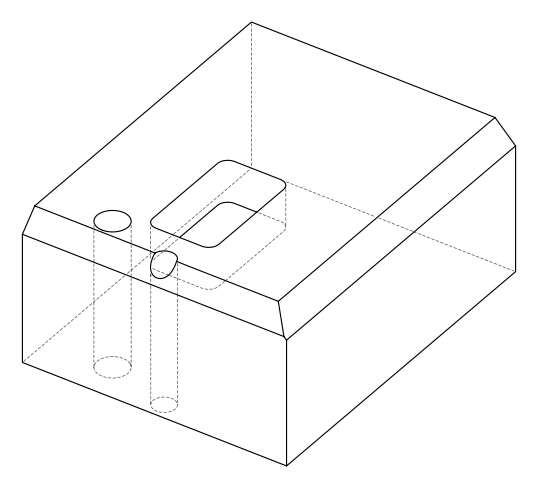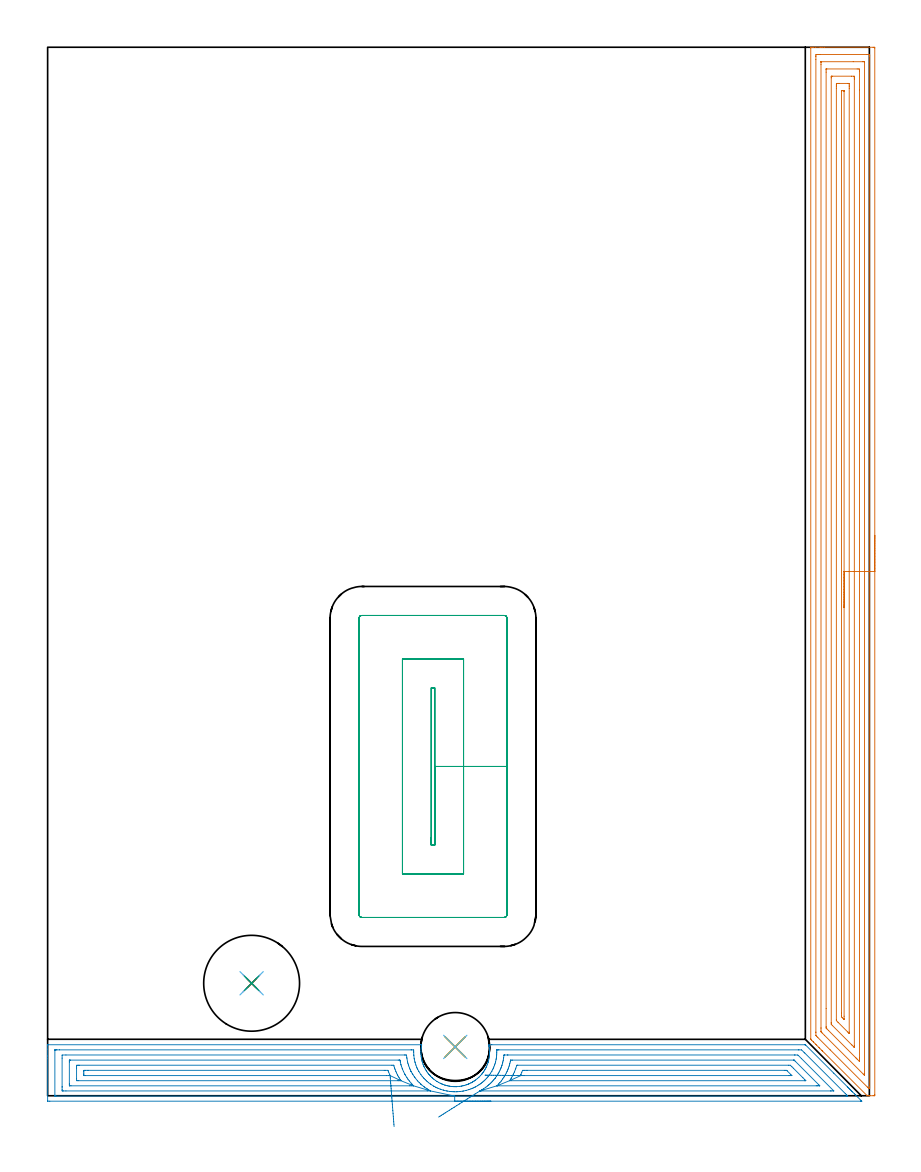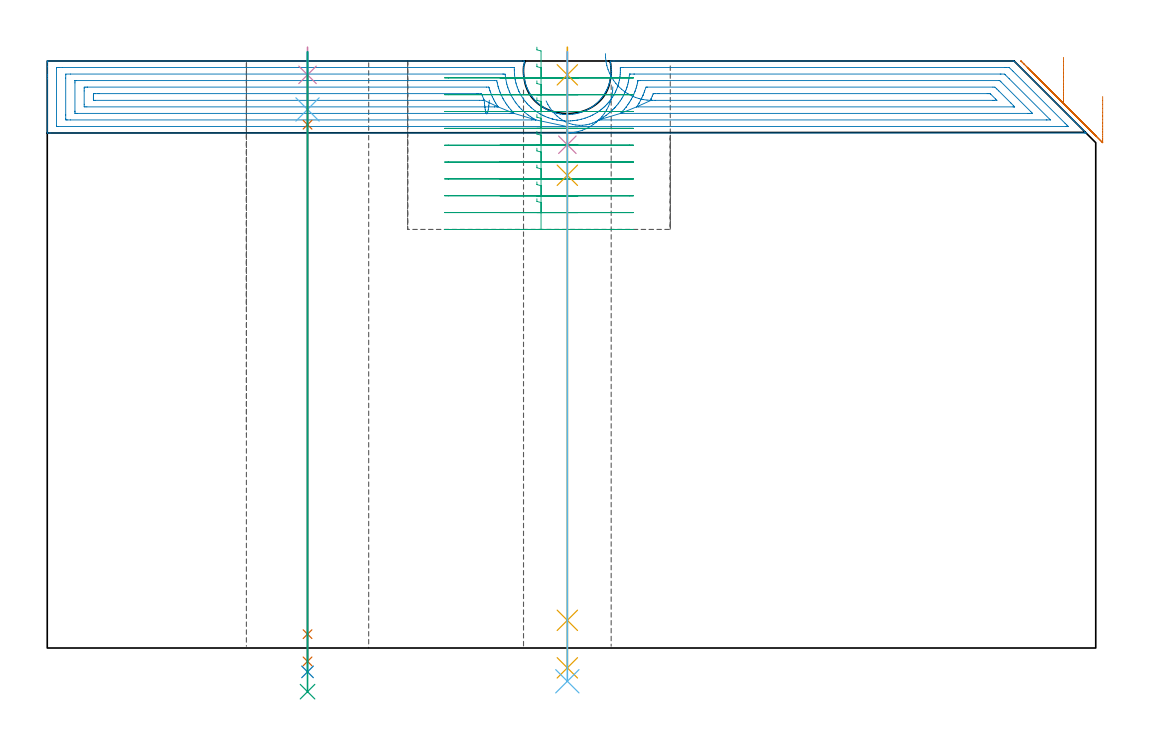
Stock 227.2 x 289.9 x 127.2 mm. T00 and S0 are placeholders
(PLAN: 12 operations, 9 tool changes, 40.9 min)
(1 AREA_MILL | FG_CHAMFER_SURFACE | UGT0205_001 | 16.08 min | 45403 mm3)
(2 AREA_MILL_1 | FG_CHAMFER_SURFACE_1 | UGT0205_001 | 10.47 min | 26117 mm3)
(3 MILL_RECTANGULAR_POCKET | POCKET_RECTANGULAR_STRAIGHT | NXT0201_012 | Follow Part, ap 4, ae 75% | 11.26 min | 204247 mm3)
(4 SPOT_DRILL | STEP1HOLE | NXT0321_9005460120000 | 0.05 min | 202 mm3)
(5 SPOT_DRILL_1 | STEP1HOLE_1 | NXT0321_9005460120000 | 0.05 min | 63 mm3)
(6 DRILL_BLIND_HOLE_INTO_CENTER | STEP1HOLE | NXT0301_041 | 0.05 min | 291 mm3)
(7 GUN_DRILL_THROUGH_HOLE | STEP1HOLE | UGT0307_002 | 0.58 min | 3299 mm3)
(8 SPADE_DRILL_TO_ENLARGE_THROUGH_HOLE | STEP1HOLE | UGT0306_007 | 0.54 min | 23387 mm3)
(9 DRILL_TO_ENLARGE_THROUGH_HOLE | STEP1HOLE | UGT0301_388 | 0.56 min | 42977 mm3)
(10 DRILL_BLIND_HOLE_INTO_CENTER_1 | STEP1HOLE_1 | NXT0301_092 | 0.08 min | 1536 mm3)
(11 GUN_DRILL_THROUGH_HOLE_1 | STEP1HOLE_1 | UGT0307_009 | 0.64 min | 12486 mm3)
(12 DRILL_TO_ENLARGE_THROUGH_HOLE_1 | STEP1HOLE_1 | UGT0301_048 | 0.55 min | 21022 mm3)
(TOOL UGT0205_001 | Chamfer Mill 20 x 3 x 45 deg. | D20 FL50 Z2)
(TOOL NXT0201_012 | ENDMILL 16mm [2P460-1600-NA 1630] | D16 FL38 Z6)
(TOOL NXT0321_9005460120000 | NC Spot Drill, 142deg, 12mm, Carbide, Uncoated | D12 PA142 FL30 Z2)
(TOOL NXT0301_041 | Carbide Drill 7mm [860.1-0700-035A1-MM 2214] | D7 PA140 FL53 Z2)
(TOOL UGT0307_002 | Gun Drill 6 mm | D6 PA130 FL24 Z1)
(TOOL UGT0306_007 | Spade Drill 16.5mm | D16.5 PA132 FL10 Z2)
(TOOL UGT0301_388 | Twist Drill 26.5 mm | D26.5 PA118 FL165 Z2)
(TOOL NXT0301_092 | Carbide Drill 12.1mm [860.1-1210-061A1-MM 2214] | D12.1 PA140 FL77 Z2)
(TOOL UGT0307_009 | Gun Drill 12 mm | D12 PA130 FL24 Z1)
(TOOL UGT0301_048 | Twist Drill 19 mm | D19 PA118 FL135 Z2)
(OP 1 AREA_MILL)
G17 G21 G94 G90
T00 M6
G54
G17 G0 G90 X228.7 Y154.95 S1061 M3
G43 Z137.2 H0
Z119.5
G94 G1 Y154.912 Z118.628 F250.
Y154.798 Z117.764
Y154.609 Z116.912
Y154.347 Z116.08
Y154.013 Z115.274
Y153.61 Z114.5
Y153.142 Z113.764
Y152.61 Z113.072
Y152.021 Z112.429
Y151.378 Z111.84
Y150.686 Z111.309
Y149.95 Z110.84
Y149.176 Z110.437
Y148.37 Z110.103
Y147.538 Z109.841
Y146.687 Z109.652
Y145.822 Z109.538
Y144.95 Z109.5
Y0.386
X228.696 Y0.176 Z109.504
X228.691 Y0.003 Z109.505
X228.58 Y0. Z109.617
X228.234 Z109.962
X227.54 Z110.66
X227.163 Z111.037
X226.868 Z111.328
X226.69 Y0.001 Z111.506
X226.593 Y0.007 Z111.604
X226.584 Y0.015 Z111.614
X214.261 Y12.339 Z123.938
X214.114 Y12.485 Z124.083
X214.061 Y12.538 Z124.137
X213.411 Y13.189 Z124.789
X213.231 Y13.367 Z124.965
X212.56 Y14.04 Z125.64
X212.349 Y14.25 Z125.848
X211.71 Y14.891 Z126.49
X211.679 Y14.921 Z126.521
X211.208 Y15.392 Z126.991
X211.004 Y15.594 Z127.189
X211. Y15.815 Z127.2
Y289.724
X211.003 Y289.893 Z127.188
X211.01 Y289.9 Z127.181
X211.366 Z126.833
X211.655 Z126.544
X212.349 Z125.846
X213.578 Z124.619
X214.114 Z124.081
X214.728 Z123.467
X228.234 Z109.964
X228.505 Y289.897 Z109.693
X228.692 Y289.89 Z109.506
X228.699 Y289.7 Z109.499
X228.7 Y144.95 Z109.5
X227.286 Z110.914
X227.285 Y2.41 Z110.915
X227.279 Y2.04 Z110.921
X227.274 Y2.009 Z110.926
X227.247 Y2.006 Z110.953
X227.2 Y2.003 Z111.
X227.141 Y2.004 Z111.059
X227.068 Y2.01 Z111.132
X226.933 Y2.129 Z111.267
X226.641 Y2.41 Z111.559
X216.363 Y12.687 Z121.837
X212.948 Y16.101 Z125.252
X212.681 Y16.372 Z125.519
X212.421 Y16.635 Z125.779
X212.42 Y16.709 Z125.78
X212.414 Y17.536 Z125.786
Y17.602
Y286.53
X212.415 Y287.423 Z125.785
X212.416 Y287.49 Z125.784
X212.429 Y287.89 Z125.771
X212.829 Y287.898 Z125.371
X213.231 Y287.899 Z124.969
X213.709 Y287.9 Z124.491
X226.469 Y287.899 Z111.731
X226.949 Y287.897 Z111.251
X227.177 Y287.89 Z111.023
X227.279 Y287.87 Z110.921
X227.285 Y287.558 Z110.915
Y287.49
X227.286 Y144.95 Z110.914
X225.872 Z112.328
X225.871 Y5.985 Z112.329
X225.87 Y5.697 Z112.33
X225.868 Y5.656 Z112.332
X225.867 Y5.646 Z112.333
X225.794 Y5.714 Z112.406
X225.657 Y5.844 Z112.543
X225.586 Y5.913 Z112.614
X225.515 Y5.985 Z112.685
X214.791 Y16.709 Z123.409
X214.114 Y17.388 Z124.086
X213.904 Y17.602 Z124.296
X213.835 Y17.68 Z124.365
X213.833 Y17.747 Z124.367
X213.83 Y17.889 Z124.37
X213.829 Y18.496 Z124.371
X213.828 Y18.785 Z124.372
Y285.098
X213.829 Y285.703 Z124.371
X213.831 Y285.847 Z124.369
X213.834 Y285.881 Z124.366
X213.836 Y285.89 Z124.364
X213.855 Y285.893 Z124.345
X213.92 Y285.899 Z124.28
X222.744 Y285.9 Z115.456
X225.392 Z112.808
X225.586 Y285.899 Z112.614
X225.781 Y285.897 Z112.419
X225.836 Y285.894 Z112.364
X225.865 Y285.89 Z112.335
X225.866 Y285.875 Z112.334
X225.869 Y285.799 Z112.331
X225.871 Y285.703 Z112.329
X225.872 Y144.95 Z112.328
X224.457 Z113.743
Y10.453
X224.455 Y9.811 Z113.745
X224.452 Y9.559 Z113.748
X224.451 Y9.517 Z113.749
X224.441 Y9.519 Z113.759
X224.394 Y9.559 Z113.806
X223.821 Y10.128 Z114.379
X223.496 Y10.453 Z114.704
X215.879 Y18.07 Z122.321
X215.455 Y18.496 Z122.745
X215.311 Y18.646 Z122.889
X215.261 Y18.699 Z122.939
X215.25 Y18.74 Z122.95
X215.248 Y18.818 Z122.952
X215.244 Y19.139 Z122.956
X215.243 Y24.139 Z122.957
Y283.022
X215.244 Y283.664 Z122.956
X215.248 Y283.879 Z122.952
X215.25 Y283.89 Z122.95
X215.257 Y283.893 Z122.943
X215.283 Y283.897 Z122.917
X215.337 Y283.899 Z122.863
X215.445 Y283.9 Z122.755
X223.837 Z114.363
X224.257 Y283.89 Z113.943
X224.45 Y283.881 Z113.75
X224.452 Y283.769 Z113.748
X224.456 Y283.272 Z113.744
X224.457 Y278.083 Z113.743
Y144.95
X223.043 Z115.157
Y13.816
X223.042 Y13.605 Z115.158
X223.039 Y13.464 Z115.161
X223.035 Y13.373 Z115.165
X223.021 Y13.385 Z115.179
X222.939 Y13.463 Z115.261
X222.371 Y14.028 Z115.829
X217.009 Y19.39 Z121.191
X216.761 Y19.64 Z121.439
X216.685 Y19.722 Z121.515
X216.668 Y19.742 Z121.532
X216.663 Y19.826 Z121.537
X216.659 Y19.966 Z121.541
X216.657 Y20.178 Z121.543
Y20.283
Y281.446
X216.659 Y281.657 Z121.541
X216.662 Y281.798 Z121.538
X216.665 Y281.891 Z121.535
X216.68 Y281.893 Z121.52
X216.761 Y281.897 Z121.439
X216.987 Y281.9 Z121.213
X222.282 Z115.918
X222.939 Y281.893 Z115.261
X223.026 Y281.89 Z115.174
X223.037 Y281.551 Z115.163
X223.042 Y281.34 Z115.158
X223.043 Y281.235 Z115.157
Y281.129
Y144.95
X221.629 Z116.571
X221.628 Y17.602 Z116.572
X221.627 Y17.325 Z116.573
X221.625 Y17.28 Z116.575
X221.623 Y17.247 Z116.577
X221.568 Y17.292 Z116.632
X221.246 Y17.602 Z116.954
X218.526 Y20.322 Z119.674
X218.105 Y20.753 Z120.095
X218.081 Y20.779 Z120.119
X218.078 Y20.82 Z120.122
X218.074 Y20.9 Z120.126
X218.072 Y21.023 Z120.128
Y278.554
X218.073 Y279.012 Z120.127
X218.078 Y279.447 Z120.122
X218.086 Y279.893 Z120.114
X218.526 Y279.897 Z119.674
X218.962 Y279.899 Z119.238
X221.174 Z117.026
X221.612 Y279.897 Z116.588
X221.622 Y279.89 Z116.578
X221.625 Y279.884 Z116.575
X221.628 Y279.447 Z116.572
X221.629 Y278.986 Z116.571
Y278.554
Y144.95
X220.215 Z117.985
Y21.993
X220.213 Y21.256 Z117.987
X220.211 Y21.177 Z117.989
X220.208 Y21.106 Z117.992
X220.187 Y21.116 Z118.013
X220.176 Y21.124 Z118.024
X220.121 Y21.177 Z118.079
X219.763 Y21.536 Z118.437
X219.675 Y21.626 Z118.525
X219.499 Y21.81 Z118.701
X219.489 Y21.99 Z118.711
X219.487 Y22.071 Z118.713
X219.485 Y22.809 Z118.715
X219.486 Y277.677 Z118.714
X219.492 Y277.867 Z118.708
X219.93 Y277.893 Z118.27
X220.055 Y277.899 Z118.145
X220.152 Y277.898 Z118.048
X220.178 Y277.895 Z118.022
X220.201 Y277.891 Z117.999
X220.208 Y277.85 Z117.992
X220.213 Y277.739 Z117.987
X220.214 Y277.66 Z117.986
X220.215 Y144.95 Z117.985
Y144.078 Z118.023
Y143.214 Z118.137
Y142.362 Z118.326
Y141.53 Z118.588
Y140.724 Z118.922
Y139.95 Z119.325
Y139.214 Z119.794
Y138.522 Z120.325
Y137.879 Z120.914
Y137.29 Z121.557
Y136.759 Z122.25
Y136.29 Z122.985
Y135.887 Z123.759
Y135.553 Z124.565
Y135.291 Z125.397
Y135.102 Z126.249
Y134.988 Z127.114
Y134.95 Z127.985
G0 Z137.2
M5
M2
(OP 2 AREA_MILL_1)
G17 G21 G94 G90
T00 M6
G54
G17 G0 G90 X122.55 Y-1.5 S1061 M3
G43 Z137.2 H0
Z121.6
G94 G1 X122.512 Z120.728 F250.
X122.398 Z119.864
X122.209 Z119.012
X121.947 Z118.18
X121.613 Z117.374
X121.21 Z116.6
X120.742 Z115.864
X120.21 Z115.172
X119.621 Z114.529
X118.978 Z113.94
X118.286 Z113.408
X117.55 Z112.94
X116.776 Z112.537
X115.97 Z112.203
X115.138 Z111.941
X114.286 Z111.752
X113.422 Z111.638
X112.55 Z111.6
X0.6
X0.071 Y-1.494 Z111.603
X0.01 Y-1.492 Z111.606
X0. Y-1.425 Z111.672
Y10.238 Z123.332
Y10.812 Z123.909
Y11.113 Z124.21
Y12.863 Z125.958
Y13.851 Z126.95
X0.003 Y13.978 Z127.07
X0.01 Y14.098 Z127.189
X0.154 Y14.1 Z127.2
X103.184
X103.423 Y14.096 Z127.19
X103.401 Y13.923 Z127.018
X103.368 Y13.738 Z126.834
X103.341 Y13.59 Z126.687
X103.299 Y13.301 Z126.398
X103.276 Y13.143 Z126.242
X103.233 Y12.698 Z125.797
X103.211 Y12.252 Z125.352
X103.21 Y11.807 Z124.907
X103.229 Y11.362 Z124.461
X103.27 Y10.916 Z124.015
X103.332 Y10.472 Z123.571
X103.415 Y10.026 Z123.124
X103.449 Y9.884 Z122.982
X103.521 Y9.581 Z122.68
X103.584 Y9.363 Z122.462
X103.651 Y9.134 Z122.233
X103.801 Y8.69 Z121.79
X103.936 Y8.348 Z121.447
X104.002 Y8.195 Z121.295
X104.082 Y8.008 Z121.108
X104.183 Y7.8 Z120.899
X104.424 Y7.352 Z120.45
X104.529 Y7.175 Z120.271
X104.684 Y6.91 Z120.009
X104.797 Y6.738 Z119.833
X104.825 Y6.693 Z119.79
X104.974 Y6.477 Z119.577
X105.111 Y6.3 Z119.396
X105.326 Y6.019 Z119.119
X105.459 Y5.862 Z118.961
X105.589 Y5.708 Z118.808
X105.741 Y5.541 Z118.641
X105.865 Y5.406 Z118.506
X106.146 Y5.129 Z118.229
X106.302 Y4.987 Z118.087
X106.446 Y4.857 Z117.956
X106.756 Y4.596 Z117.694
X107.229 Y4.238 Z117.338
X107.648 Y3.961 Z117.061
X107.689 Y3.937 Z117.037
X108.09 Y3.704 Z116.802
X108.539 Y3.467 Z116.563
X108.781 Y3.349 Z116.447
X109.045 Y3.237 Z116.335
X109.104 Y3.212 Z116.31
X109.342 Y3.12 Z116.22
X109.43 Y3.085 Z116.185
X109.849 Y2.946 Z116.045
X109.874 Y2.937 Z116.037
X110.089 Y2.875 Z115.975
X110.322 Y2.809 Z115.907
X110.516 Y2.763 Z115.863
X110.766 Y2.705 Z115.804
X111.045 Y2.654 Z115.753
X111.122 Y2.64 Z115.738
X111.212 Y2.625 Z115.72
X111.658 Y2.564 Z115.662
X111.887 Y2.544 Z115.642
X112.104 Y2.526 Z115.62
X112.153 Y2.525 Z115.617
X112.274 Y2.519 Z115.612
X112.494 Y2.507 Z115.605
X112.734 Z115.601
X112.94 Y2.505 Z115.604
X112.996 Y2.507 Z115.607
X113.009 Y2.508 Z115.608
X113.106 Y2.518 Z115.612
X113.887 Y2.586 Z115.683
X114.333 Y2.649 Z115.748
X114.468 Y2.676 Z115.775
X114.778 Y2.739 Z115.836
X114.931 Y2.776 Z115.875
X115.226 Y2.851 Z115.949
X115.67 Y2.985 Z116.083
X115.964 Y3.09 Z116.189
X116.118 Y3.146 Z116.243
X116.309 Y3.222 Z116.322
X116.348 Y3.237 Z116.337
X116.561 Y3.324 Z116.421
X116.619 Y3.349 Z116.447
X117.039 Y3.556 Z116.655
X117.108 Y3.593 Z116.692
X117.452 Y3.778 Z116.877
X117.498 Y3.807 Z116.905
X117.818 Y4.003 Z117.101
X117.902 Y4.059 Z117.157
X118.175 Y4.239 Z117.338
X118.344 Y4.363 Z117.462
X118.794 Y4.726 Z117.824
X119.24 Y5.114 Z118.21
X119.676 Y5.567 Z118.667
X119.695 Y5.589 Z118.689
X119.938 Y5.862 Z118.96
X120.079 Y6.02 Z119.119
X120.126 Y6.078 Z119.178
X120.287 Y6.3 Z119.394
X120.428 Y6.491 Z119.588
X120.578 Y6.712 Z119.812
X120.711 Y6.909 Z120.009
X120.75 Y6.973 Z120.073
X120.872 Y7.175 Z120.271
X121.018 Y7.414 Z120.512
X121.119 Y7.613 Z120.71
X121.215 Y7.801 Z120.899
X121.291 Y7.965 Z121.063
X121.418 Y8.243 Z121.342
X121.598 Y8.69 Z121.79
X121.75 Y9.135 Z122.232
X121.776 Y9.225 Z122.321
X121.817 Y9.363 Z122.458
X121.883 Y9.582 Z122.68
X121.909 Y9.676 Z122.776
X121.916 Y9.715 Z122.815
X122.064 Y10.471 Z123.571
X122.13 Y10.916 Z124.016
X122.171 Y11.362 Z124.462
X122.19 Y11.807 Z124.907
X122.189 Y12.252 Z125.352
X122.167 Y12.698 Z125.797
X122.124 Y13.143 Z126.242
X122.059 Y13.589 Z126.688
X122.032 Y13.738 Z126.838
X122.025 Y13.782 Z126.881
X121.977 Y14.093 Z127.193
X122.808 Y14.1 Z127.2
X209.336
X209.495 Y14.097 Z127.189
X209.601 Y14. Z127.098
X217.364 Y6.236 Z119.335
X221.105 Y2.496 Z115.594
X221.24 Y2.362 Z115.458
X221.378 Y2.223 Z115.321
X221.534 Y2.067 Z115.165
X221.677 Y1.925 Z115.02
X221.824 Y1.777 Z114.875
X221.963 Y1.638 Z114.735
X222.115 Y1.487 Z114.582
X222.27 Y1.331 Z114.429
X222.393 Y1.208 Z114.306
X222.553 Y1.05 Z114.144
X223.068 Y0.532 Z113.632
X223.311 Y0.29 Z113.388
X223.427 Y0.175 Z113.271
X223.863 Y-0.263 Z112.837
X225.095 Y-1.495 Z111.603
Y-1.498 Z111.6
Y-1.499 Z111.599
X224.746 Y-1.5 Z111.6
X112.55
Y-0.086 Z113.014
X2.384 Y-0.085 Z113.015
X2.202 Y-0.084 Z113.016
X2.043 Y-0.08 Z113.02
X2.012 Y-0.079 Z113.021
X2.007 Y-0.058 Z113.042
X2.004 Y-0.032 Z113.068
X2.001 Y0.113 Z113.213
Y12.49 Z125.59
X2.005 Y12.59 Z125.69
X2.01 Y12.656 Z125.756
X2.015 Y12.679 Z125.779
X2.029 Y12.68 Z125.78
X2.384 Y12.685 Z125.785
X2.565
X3.276 Y12.686 Z125.786
X100.508 Y12.685 Z125.785
X100.69 Y12.684 Z125.784
X101.206 Y12.679 Z125.779
X101.211 Y12.172 Z125.272
X101.216 Y11.988 Z125.088
X101.239 Y11.27 Z124.37
X101.255 Y11.113 Z124.213
X101.35 Y10.286 Z123.386
X101.359 Y10.238 Z123.338
X101.4 Y10.018 Z123.118
X101.555 Y9.363 Z122.463
X101.605 Y9.161 Z122.261
X101.824 Y8.488 Z121.588
X102.071 Y7.829 Z120.929
X102.165 Y7.613 Z120.713
X102.204 Y7.527 Z120.627
X102.292 Y7.346 Z120.446
X102.63 Y6.738 Z119.838
X103.15 Y5.896 Z118.996
X103.173 Y5.862 Z118.962
X103.184 Y5.847 Z118.947
X103.566 Y5.362 Z118.462
X103.879 Y4.987 Z118.087
X104.076 Y4.768 Z117.868
X104.405 Y4.431 Z117.531
X104.743 Y4.112 Z117.212
X104.968 Y3.913 Z117.013
X105.343 Y3.603 Z116.703
X105.82 Y3.237 Z116.337
X105.86 Y3.209 Z116.309
X105.952 Y3.147 Z116.247
X106.752 Y2.657 Z115.757
X106.868 Y2.591 Z115.691
X107.299 Y2.362 Z115.462
X107.644 Y2.193 Z115.293
X107.961 Y2.051 Z115.151
X108.536 Y1.828 Z114.928
X108.684 Y1.778 Z114.878
X109.397 Y1.548 Z114.648
X109.428 Y1.539 Z114.639
X109.451 Y1.532 Z114.632
X109.615 Y1.487 Z114.587
X110.32 Y1.333 Z114.433
X110.514 Y1.297 Z114.397
X111.212 Y1.19 Z114.29
X111.552 Y1.154 Z114.254
X112.104 Y1.113 Z114.213
X112.5 Y1.099 Z114.199
X112.996 Y1.098 Z114.198
X113.37 Y1.121 Z114.221
X113.888 Y1.166 Z114.266
X114.188 Y1.193 Z114.293
X114.78 Y1.277 Z114.377
X114.959 Y1.311 Z114.411
X115.672 Y1.462 Z114.562
X115.693 Y1.467 Z114.567
X115.773 Y1.487 Z114.587
X116.46 Y1.691 Z114.791
X116.564 Y1.725 Z114.825
X117.038 Y1.897 Z114.997
X117.456 Y2.064 Z115.164
X117.67 Y2.153 Z115.253
X118.109 Y2.362 Z115.462
X118.299 Y2.459 Z115.559
X118.348 Y2.485 Z115.585
X118.833 Y2.762 Z115.862
X119.24 Y3.012 Z116.112
X119.378 Y3.102 Z116.202
X119.574 Y3.237 Z116.337
X119.89 Y3.475 Z116.575
X120.132 Y3.664 Z116.764
X120.379 Y3.871 Z116.971
X120.659 Y4.112 Z117.212
X120.849 Y4.284 Z117.384
X121.024 Y4.458 Z117.558
X121.284 Y4.733 Z117.833
X121.516 Y4.987 Z118.087
X121.701 Y5.199 Z118.299
X121.916 Y5.456 Z118.556
X122.091 Y5.691 Z118.791
X122.211 Y5.862 Z118.962
X122.448 Y6.216 Z119.316
X122.783 Y6.738 Z119.838
X122.793 Y6.753 Z119.853
X122.808 Y6.779 Z119.879
X123.093 Y7.334 Z120.434
X123.221 Y7.613 Z120.713
X123.366 Y7.941 Z121.041
X123.576 Y8.488 Z121.588
X123.7 Y8.826 Z121.926
X123.822 Y9.244 Z122.344
X123.85 Y9.363 Z122.463
X123.978 Y9.965 Z123.065
X124.027 Y10.238 Z123.338
X124.102 Y10.719 Z123.819
X124.142 Y11.113 Z124.213
X124.169 Y11.528 Z124.628
X124.18 Y11.988 Z125.088
X124.181 Y12.392 Z125.492
X124.179 Y12.532 Z125.632
Y12.65 Z125.75
X124.18 Y12.68 Z125.78
X124.194 Y12.681 Z125.781
X124.237 Y12.683 Z125.783
X124.592 Y12.685 Z125.785
X124.773 Y12.686 Z125.786
X207.552 Y12.685 Z125.785
X207.734
X208.444 Y12.679 Z125.779
X209.158 Y11.988 Z125.088
X209.336 Y11.813 Z124.913
X220.538 Y0.612 Z113.712
X220.932 Y0.216 Z113.316
X221.167 Y-0.026 Z113.074
X221.214 Y-0.075 Z113.025
X221.137 Y-0.079 Z113.021
X220.932 Y-0.083 Z113.017
X220.751 Y-0.085 Z113.015
X112.55 Y-0.086 Z113.014
X105.86 Y1.333 Z114.433
X104.968 Y1.329 Z114.429
X5.06
X4.328 Y1.33 Z114.43
X4.168 Y1.332 Z114.432
X4.016 Y1.335 Z114.435
X4.008 Y1.487 Z114.587
X4.002 Y1.65 Z114.75
X4. Y2.362 Z115.462
Y2.527 Z115.627
X4.001 Y10.402 Z123.502
X4.01 Y11.113 Z124.213
X4.013 Y11.265 Z124.365
X5.06 Y11.271 Z124.371
X98.723
X98.885 Y11.269 Z124.369
X99.2 Y11.265 Z124.365
X99.233 Y11.113 Z124.213
X99.313 Y10.535 Z123.635
X99.357 Y10.238 Z123.338
X99.496 Y9.48 Z122.58
X99.523 Y9.363 Z122.463
X99.615 Y8.976 Z122.076
X99.767 Y8.488 Z121.588
X99.836 Y8.271 Z121.371
X100.089 Y7.613 Z120.713
X100.203 Y7.331 Z120.431
X100.443 Y6.8 Z119.9
X100.477 Y6.738 Z119.838
X100.508 Y6.682 Z119.782
X100.809 Y6.152 Z119.252
X100.99 Y5.862 Z118.962
X101.4 Y5.222 Z118.322
X101.578 Y4.987 Z118.087
X102.237 Y4.166 Z117.266
X102.292 Y4.106 Z117.206
X102.727 Y3.66 Z116.76
X103.161 Y3.237 Z116.337
X103.184 Y3.217 Z116.317
X103.406 Y3.019 Z116.119
X104.076 Y2.489 Z115.589
X104.247 Y2.362 Z115.462
X104.671 Y2.069 Z115.169
X104.968 Y1.883 Z114.983
X105.616 Y1.487 Z114.587
X105.86 Y1.341 Z114.441
Y1.333 Z114.433
X101.161 Y2.75 Z115.85
X101.008 Y2.747 Z115.847
X100.508 Y2.744 Z115.844
X100.12 Y2.743 Z115.843
X6.456
X6.126 Y2.745 Z115.845
X6.068 Y2.746 Z115.846
X6.014 Y2.749 Z115.849
X6.01 Y2.829 Z115.929
X6. Y3.19 Z116.29
Y3.237 Z116.337
Y9.363 Z122.463
X6.004 Y9.777 Z122.877
X6.007 Y9.828 Z122.928
X6.009 Y9.848 Z122.948
X6.038 Y9.85 Z122.95
X6.172 Y9.854 Z122.954
X6.34 Y9.857 Z122.957
X96.939
X97.329 Y9.856 Z122.956
X97.374 Y9.853 Z122.953
X97.391 Y9.851 Z122.951
X97.396 Y9.839 Z122.939
X97.418 Y9.768 Z122.868
X97.508 Y9.363 Z122.463
X97.673 Y8.643 Z121.743
X97.719 Y8.488 Z121.588
X97.831 Y8.123 Z121.223
X98.015 Y7.613 Z120.713
X98.119 Y7.331 Z120.431
X98.374 Y6.738 Z119.838
X98.723 Y6.027 Z119.127
X98.813 Y5.862 Z118.962
X98.919 Y5.67 Z118.77
X99.354 Y4.987 Z118.087
X99.615 Y4.583 Z117.683
X99.983 Y4.112 Z117.212
X100.508 Y3.467 Z116.567
X100.712 Y3.237 Z116.337
X101.161 Y2.75 Z115.85
X97.665 Y4.164 Z117.264
X97.574 Y4.161 Z117.261
X97.363 Y4.159 Z117.259
X96.939 Y4.157 Z117.257
X96.894
X8.582
X8.197 Y4.161 Z117.261
X8.013 Y4.164 Z117.264
X8.01 Y4.27 Z117.37
X8.001 Y4.727 Z117.827
Y7.613 Z120.713
X8.004 Y8.225 Z121.325
X8.01 Y8.427 Z121.527
X8.205 Y8.436 Z121.536
X8.628 Y8.442 Z121.542
X8.674 Y8.443 Z121.543
X95.201
X95.594 Y8.436 Z121.536
X95.683 Y8.429 Z121.529
X95.714 Y8.337 Z121.437
X95.742 Y8.252 Z121.352
X95.899 Y7.758 Z120.858
X95.95 Y7.613 Z120.713
X96.047 Y7.337 Z120.437
X96.287 Y6.738 Z119.838
X96.446 Y6.346 Z119.446
X96.685 Y5.862 Z118.962
X96.769 Y5.696 Z118.796
X96.939 Y5.372 Z118.472
X97.169 Y4.987 Z118.087
X97.506 Y4.432 Z117.532
X97.665 Y4.164 Z117.264
X94.685 Y5.577 Z118.677
X94.659 Y5.576 Z118.676
X94.558 Y5.573 Z118.673
X94.263 Y5.572 Z118.672
X93.668 Y5.571 Z118.671
X10.412 Y5.572 Z118.672
X10.115 Y5.573 Z118.673
X10.031 Y5.576 Z118.676
X10.013 Y5.578 Z118.678
X10.009 Y5.588 Z118.688
X10.005 Y5.62 Z118.72
X10.001 Y5.728 Z118.828
X10. Y5.862 Z118.962
X10.001 Y6.266 Z119.366
X10.006 Y6.738 Z119.838
X10.01 Y6.939 Z120.039
X10.025 Y7.022 Z120.122
X10.119 Y7.025 Z120.125
X10.412 Y7.027 Z120.127
X11.007 Y7.029 Z120.129
X11.304
X93.075
X93.371 Y7.027 Z120.127
X93.973 Y7.022 Z120.122
X94.087 Y7.018 Z120.118
X94.167 Y6.832 Z119.932
X94.263 Y6.587 Z119.687
X94.573 Y5.862 Z118.962
X94.655 Y5.668 Z118.768
X94.683 Y5.598 Z118.698
X94.685 Y5.577 Z118.677
X94.735 Y4.935 Z118.089
X94.79 Y4.244 Z117.559
X94.847 Y3.51 Z117.091
X94.908 Y2.738 Z116.69
X94.971 Y1.934 Z116.357
X95.036 Y1.104 Z116.096
X95.103 Y0.255 Z115.909
X95.171 Y-0.608 Z115.796
X95.239 Y-1.477 Z115.759
X95.307 Y-2.345 Z115.799
X95.375 Y-3.207 Z115.914
X95.441 Y-4.056 Z116.104
X95.507 Y-4.885 Z116.368
X95.57 Y-5.688 Z116.703
X95.63 Y-6.459 Z117.107
X95.688 Y-7.192 Z117.577
X95.742 Y-7.881 Z118.109
X95.792 Y-8.521 Z118.699
G0 X108.098 Y-5.891 Z118.546
G1 X108.473 Y-5.654 Z117.795
X108.903 Y-5.383 Z117.086
X109.383 Y-5.079 Z116.424
X109.91 Y-4.746 Z115.813
X110.48 Y-4.386 Z115.26
X111.088 Y-4.002 Z114.767
X111.731 Y-3.596 Z114.339
X112.402 Y-3.171 Z113.979
X113.098 Y-2.732 Z113.689
X113.812 Y-2.28 Z113.472
X114.54 Y-1.821 Z113.33
X115.275 Y-1.356 Z113.263
X116.013 Y-0.89 Z113.272
X116.747 Y-0.426 Z113.358
X117.472 Y0.032 Z113.518
X118.182 Y0.481 Z113.753
X118.872 Y0.917 Z114.06
X119.537 Y1.337 Z114.437
X119.564 Y1.354 Z114.454
X119.68 Y1.422 Z114.522
X119.792 Y1.487 Z114.587
X120.007 Y1.61 Z114.71
X120.132 Y1.684 Z114.784
X120.554 Y1.949 Z115.049
X121.024 Y2.258 Z115.358
X121.086 Y2.302 Z115.402
X121.166 Y2.362 Z115.462
X121.581 Y2.692 Z115.792
X121.916 Y2.962 Z116.062
X122.066 Y3.091 Z116.191
X122.23 Y3.237 Z116.337
X122.527 Y3.513 Z116.613
X122.808 Y3.797 Z116.897
X122.963 Y3.961 Z117.061
X123.1 Y4.112 Z117.212
X123.378 Y4.429 Z117.529
X123.7 Y4.813 Z117.913
X123.776 Y4.913 Z118.013
X123.829 Y4.987 Z118.087
X124.137 Y5.434 Z118.534
X124.42 Y5.862 Z118.962
X124.487 Y5.966 Z119.066
X124.592 Y6.138 Z119.238
X124.805 Y6.529 Z119.629
X124.913 Y6.738 Z119.838
X125.097 Y7.118 Z120.218
X125.315 Y7.613 Z120.713
X125.365 Y7.73 Z120.83
X125.484 Y8.037 Z121.137
X125.601 Y8.373 Z121.473
X125.637 Y8.488 Z121.588
X125.802 Y9.051 Z122.151
X125.872 Y9.363 Z122.463
X125.958 Y9.773 Z122.873
X126.04 Y10.238 Z123.338
X126.084 Y10.524 Z123.624
X126.154 Y11.113 Z124.213
X126.167 Y11.218 Z124.318
X126.174 Y11.262 Z124.362
X126.221 Y11.265 Z124.365
X126.377 Y11.268 Z124.368
X127.107 Y11.271 Z124.371
X127.269 Y11.272 Z124.372
X206.498 Y11.271 Z124.371
X206.66 Y11.27 Z124.37
X207.397 Y11.265 Z124.365
X207.552 Y11.144 Z124.244
X207.585 Y11.113 Z124.213
X208.444 Y10.257 Z123.357
X217.213 Y1.487 Z114.587
X217.364 Y1.335 Z114.435
Y1.33 Z114.43
X216.634 Y1.329 Z114.429
X216.472 Y1.328 Z114.428
X119.97 Y1.329 Z114.429
X119.647 Y1.332 Z114.432
X119.556 Y1.335 Z114.435
X119.537 Y1.337 Z114.437
X124.234 Y2.748 Z115.848
X124.241 Y2.758 Z115.858
X124.327 Y2.854 Z115.954
X124.642 Y3.189 Z116.289
X124.686 Y3.237 Z116.337
X125.055 Y3.658 Z116.758
X125.44 Y4.112 Z117.212
X125.46 Y4.137 Z117.237
X125.484 Y4.169 Z117.269
X125.823 Y4.655 Z117.755
X126.051 Y4.987 Z118.087
X126.179 Y5.182 Z118.282
X126.377 Y5.493 Z118.593
X126.513 Y5.729 Z118.829
X126.585 Y5.862 Z118.962
X126.817 Y6.305 Z119.405
X127.026 Y6.738 Z119.838
X127.101 Y6.901 Z120.001
X127.269 Y7.287 Z120.387
X127.359 Y7.524 Z120.624
X127.391 Y7.613 Z120.713
X127.585 Y8.177 Z121.277
X127.678 Y8.488 Z121.588
X127.783 Y8.858 Z121.958
X127.898 Y9.363 Z122.463
X127.978 Y9.729 Z122.829
X127.999 Y9.81 Z122.91
X128.011 Y9.851 Z122.951
X128.036 Y9.852 Z122.952
X128.161 Y9.855 Z122.955
X128.549 Y9.857 Z122.957
X206.281
X206.344 Y9.856 Z122.956
X206.375 Y9.853 Z122.953
X206.386 Y9.851 Z122.951
X206.415 Y9.826 Z122.926
X206.66 Y9.59 Z122.69
X213.12 Y3.131 Z116.231
X213.317 Y2.928 Z116.028
X213.439 Y2.8 Z115.9
X213.486 Y2.747 Z115.847
X213.479
X213.406 Y2.745 Z115.845
X212.904 Y2.743 Z115.843
X212.516
X124.328
X124.271 Y2.744 Z115.844
X124.234 Y2.748 Z115.848
X127.728 Y4.165 Z117.265
X127.742 Y4.191 Z117.291
X127.76 Y4.221 Z117.321
X128.161 Y4.846 Z117.946
X128.215 Y4.934 Z118.034
X128.245 Y4.987 Z118.087
X128.527 Y5.503 Z118.603
X128.717 Y5.862 Z118.962
X128.826 Y6.085 Z119.185
X129.053 Y6.571 Z119.671
X129.103 Y6.689 Z119.789
X129.122 Y6.738 Z119.838
X129.346 Y7.324 Z120.424
X129.45 Y7.613 Z120.713
X129.741 Y8.436 Z121.536
X129.945 Y8.442 Z121.542
X129.991
X204.922 Y8.443 Z121.543
X205.339 Y8.436 Z121.536
X205.768 Y8.027 Z121.127
X206.187 Y7.613 Z120.713
X208.814 Y4.987 Z118.087
X209.336 Y4.465 Z117.565
X209.53 Y4.265 Z117.365
X209.606 Y4.183 Z117.283
X209.623 Y4.163 Z117.263
X209.595 Y4.161 Z117.261
X209.509 Y4.159 Z117.259
X209.336 Y4.157 Z117.257
X209.29
X128.115
X127.728 Y4.165 Z117.265
X130.837 Y5.578 Z118.678
X130.834 Y5.862 Z118.962
Y5.865 Z118.965
X130.837 Y5.871 Z118.971
X131.095 Y6.485 Z119.585
X131.287 Y6.955 Z120.055
X131.307 Y6.998 Z120.098
X131.317 Y7.016 Z120.116
X131.335 Y7.022 Z120.122
X131.436 Y7.025 Z120.125
X131.729 Y7.028 Z120.128
X132.324 Y7.029 Z120.129
X132.621
X203.687
X203.984 Y7.027 Z120.127
X204.28 Y7.023 Z120.123
X204.316 Y7.022 Z120.122
X204.336 Y7.007 Z120.107
X204.378 Y6.97 Z120.07
X204.458 Y6.893 Z119.993
X205.489 Y5.862 Z118.962
X205.768 Y5.581 Z118.681
Y5.574 Z118.674
X205.172 Y5.572 Z118.672
X204.876 Y5.571 Z118.671
X131.729 Y5.572 Z118.672
X131.13 Y5.575 Z118.675
X130.837 Y5.578 Z118.678
X129.966 Y5.588 Z118.726
X129.102 Y5.598 Z118.85
X128.253 Y5.607 Z119.048
X127.424 Y5.617 Z119.32
X126.622 Y5.626 Z119.663
X125.852 Y5.634 Z120.074
X125.122 Y5.642 Z120.551
X124.436 Y5.65 Z121.09
X123.799 Y5.657 Z121.686
X123.217 Y5.664 Z122.336
X122.694 Y5.67 Z123.034
X122.234 Y5.675 Z123.775
X121.84 Y5.679 Z124.554
X121.515 Y5.683 Z125.363
X121.262 Y5.686 Z126.198
X121.083 Y5.688 Z127.052
X120.979 Y5.689 Z127.918
X120.95 Z128.79
G0 Z137.2
M5
M2
(OP 3 MILL_RECTANGULAR_POCKET)
G17 G21 G94 G90
T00 M6
G54
G17 G0 G90 X106.1 Y71.468 S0 M3
G43 Z137.2 H1
Z130.2
G94 G1 Y69.3 Z129.619 F250.
X107. Z129.378
Y91.05 Z123.55
Y112.8 F500.
X106.1
Y69.3
X107.
Y91.05
X115.
Y120.8
X98.1
Y61.3
X115.
Y91.05
X127.
Y132.
G3 X126.2 Y132.8 R0.8
G1 X86.9
G3 X86.1 Y132. R0.8
G1 Y50.1
G3 X86.9 Y49.3 R0.8
G1 X126.2
G3 X127. Y50.1 R0.8
G1 Y91.05
Y92.05
G0 X106.1 Y71.468 Z126.55
G1 Y69.3 Z125.969 F250.
X107. Z125.728
Y91.05 Z119.9
Y112.8 F500.
X106.1
Y69.3
X107.
Y91.05
X115.
Y120.8
X98.1
Y61.3
X115.
Y91.05
X127.
Y132.
G3 X126.2 Y132.8 R0.8
G1 X86.9
G3 X86.1 Y132. R0.8
G1 Y50.1
G3 X86.9 Y49.3 R0.8
G1 X126.2
G3 X127. Y50.1 R0.8
G1 Y91.05
Y92.05
G0 X106.1 Y71.468 Z122.9
G1 Y69.3 Z122.319 F250.
X107. Z122.078
Y91.05 Z116.25
Y112.8 F500.
X106.1
Y69.3
X107.
Y91.05
X115.
Y120.8
X98.1
Y61.3
X115.
Y91.05
X127.
Y132.
G3 X126.2 Y132.8 R0.8
G1 X86.9
G3 X86.1 Y132. R0.8
G1 Y50.1
G3 X86.9 Y49.3 R0.8
G1 X126.2
G3 X127. Y50.1 R0.8
G1 Y91.05
Y92.05
G0 X106.1 Y71.468 Z119.25
G1 Y69.3 Z118.669 F250.
X107. Z118.428
Y91.05 Z112.6
Y112.8 F500.
X106.1
Y69.3
X107.
Y91.05
X115.
Y120.8
X98.1
Y61.3
X115.
Y91.05
X127.
Y132.
G3 X126.2 Y132.8 R0.8
G1 X86.9
G3 X86.1 Y132. R0.8
G1 Y50.1
G3 X86.9 Y49.3 R0.8
G1 X126.2
G3 X127. Y50.1 R0.8
G1 Y91.05
Y92.05
G0 X106.1 Y71.468 Z115.6
G1 Y69.3 Z115.019 F250.
X107. Z114.778
Y91.05 Z108.95
Y112.8 F500.
X106.1
Y69.3
X107.
Y91.05
X115.
Y120.8
X98.1
Y61.3
X115.
Y91.05
X127.
Y132.
G3 X126.2 Y132.8 R0.8
G1 X86.9
G3 X86.1 Y132. R0.8
G1 Y50.1
G3 X86.9 Y49.3 R0.8
G1 X126.2
G3 X127. Y50.1 R0.8
G1 Y91.05
Y92.05
G0 X106.1 Y71.468 Z111.95
G1 Y69.3 Z111.369 F250.
X107. Z111.128
Y91.05 Z105.3
Y112.8 F500.
X106.1
Y69.3
X107.
Y91.05
X115.
Y120.8
X98.1
Y61.3
X115.
Y91.05
X127.
Y132.
G3 X126.2 Y132.8 R0.8
G1 X86.9
G3 X86.1 Y132. R0.8
G1 Y50.1
G3 X86.9 Y49.3 R0.8
G1 X126.2
G3 X127. Y50.1 R0.8
G1 Y91.05
Y92.05
G0 X106.1 Y71.468 Z108.3
G1 Y69.3 Z107.719 F250.
X107. Z107.478
Y91.05 Z101.65
Y112.8 F500.
X106.1
Y69.3
X107.
Y91.05
X115.
Y120.8
X98.1
Y61.3
X115.
Y91.05
X127.
Y132.
G3 X126.2 Y132.8 R0.8
G1 X86.9
G3 X86.1 Y132. R0.8
G1 Y50.1
G3 X86.9 Y49.3 R0.8
G1 X126.2
G3 X127. Y50.1 R0.8
G1 Y91.05
Y92.05
G0 X106.1 Y71.468 Z104.65
G1 Y69.3 Z104.069 F250.
X107. Z103.828
Y91.05 Z98.
Y112.8 F500.
X106.1
Y69.3
X107.
Y91.05
X115.
Y120.8
X98.1
Y61.3
X115.
Y91.05
X127.
Y132.
G3 X126.2 Y132.8 R0.8
G1 X86.9
G3 X86.1 Y132. R0.8
G1 Y50.1
G3 X86.9 Y49.3 R0.8
G1 X126.2
G3 X127. Y50.1 R0.8
G1 Y91.05
Y92.05
G0 X106.1 Y71.468 Z101.
G1 Y69.3 Z100.419 F250.
X107. Z100.178
Y91.05 Z94.35
Y112.8 F500.
X106.1
Y69.3
X107.
Y91.05
X115.
Y120.8
X98.1
Y61.3
X115.
Y91.05
X127.
Y132.
G3 X126.2 Y132.8 R0.8
G1 X86.9
G3 X86.1 Y132. R0.8
G1 Y50.1
G3 X86.9 Y49.3 R0.8
G1 X126.2
G3 X127. Y50.1 R0.8
G1 Y91.05
Y92.05
G0 X106.1 Y71.468 Z97.35
G1 Y69.3 Z96.769 F250.
X107. Z96.528
Y91.05 Z90.7
Y112.8 F500.
X106.1
Y69.3
X107.
Y91.05
X115.
Y120.8
X98.1
Y61.3
X115.
Y91.05
X127.
Y132.
G3 X126.2 Y132.8 R0.8
G1 X86.9
G3 X86.1 Y132. R0.8
G1 Y50.1
G3 X86.9 Y49.3 R0.8
G1 X126.2
G3 X127. Y50.1 R0.8
G1 Y91.05
Y92.05
G0 Z137.2
M5
M2
(OP 4 SPOT_DRILL)
G17 G21 G94 G90
T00 M6
G54
G17 G0 G90 X56.4 Y31.1 S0 M3
G43 Z137.2 H0
G94 G81 G98 Z124.2 F250. R130.2
G80
M5
M2
(OP 5 SPOT_DRILL_1)
G17 G21 G94 G90
T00 M6
G54
G17 G0 G90 X112.7 Y13.5 S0 M3
G43 Z137.2 H0
G94 G81 G98 Z124.2 F250. R130.2
G80
M5
M2
(OP 6 DRILL_BLIND_HOLE_INTO_CENTER)
G17 G21 G94 G90
T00 M6
G54
G17 G0 G90 X56.4 Y31.1 S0 M3
G43 Z137.2 H1
G94 G81 G98 Z116.7 F250. R129.2
G80
M5
M2
(OP 7 GUN_DRILL_THROUGH_HOLE)
G17 G21 G94 G90
T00 M6
G54
G17 G0 G90 X56.4 Y31.1 M8
G43 Z137.2 H0
Z124.152
S716 M3
G94 G1 Z113.393 F125. M26
G4 X.084
Z3. F250.
G4 X.084
Z-2.899 F125.
G4 X.084
M5
M9
G0 Z124.152
Z137.2
M2
(OP 8 SPADE_DRILL_TO_ENLARGE_THROUGH_HOLE)
G17 G21 G94 G90
T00 M6
G54
G17 G0 G90 X56.4 Y31.1 S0 M3
G43 Z137.2 H0
G94 G73 G98 Z-5.173 F250. Q14.708 R129.2
G80
M5
M2
(OP 9 DRILL_TO_ENLARGE_THROUGH_HOLE)
G17 G21 G94 G90
T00 M6
G54
G17 G0 G90 X56.4 Y31.1 S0 M3
G43 Z137.2 H0
G94 G73 G98 Z-9.461 F250. Q22.777 R129.2
G80
M5
M2
(OP 10 DRILL_BLIND_HOLE_INTO_CENTER_1)
G17 G21 G94 G90
T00 M6
G54
G17 G0 G90 X112.7 Y13.5 S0 M3
G43 Z137.2 H1
G94 G81 G98 Z109.05 F250. R129.2
G80
M5
M2
(OP 11 GUN_DRILL_THROUGH_HOLE_1)
G17 G21 G94 G90
T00 M6
G54
G17 G0 G90 X112.7 Y13.5 M8
G43 Z137.2 H0
Z123.346
S716 M3
G94 G1 Z102.436 F125. M26
G4 X.084
Z6. F250.
G4 X.084
Z-4.298 F125.
G4 X.084
M5
M9
G0 Z123.346
Z137.2
M2
(OP 12 DRILL_TO_ENLARGE_THROUGH_HOLE_1)
G17 G21 G94 G90
T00 M6
G54
G17 G0 G90 X112.7 Y13.5 S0 M3
G43 Z137.2 H0
G94 G73 G98 Z-7.208 F250. Q16.801 R129.2
G80
M5
M2
